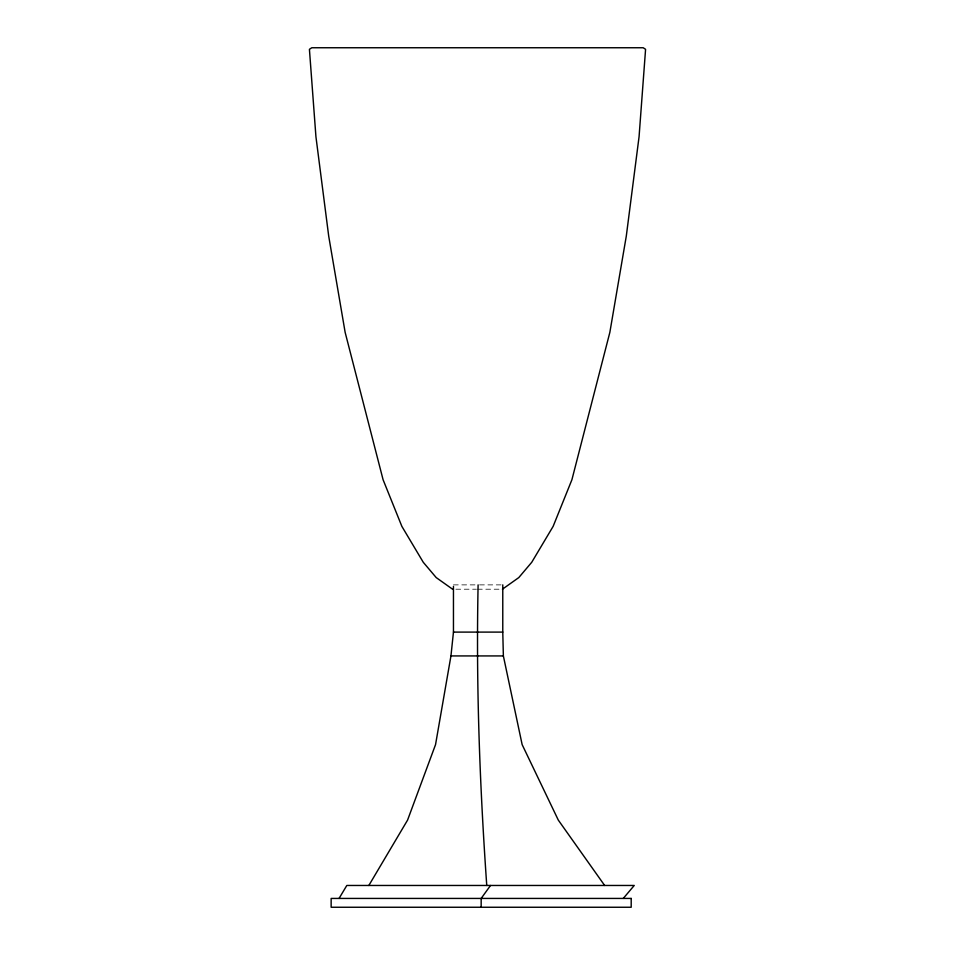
<?xml version="1.0" encoding="UTF-8"?>
<svg xmlns="http://www.w3.org/2000/svg" width="955" height="955" viewBox="0 0 955 955"><rect width="100%" height="100%" fill="white"/><g stroke="black" fill="none" stroke-linecap="round" stroke-linejoin="round"><path stroke-width="0.72" stroke-dasharray="4.78 3.58" d="M453.458 584.878L476.664 584.878M479.565 584.878L502.772 584.878M455.905 589.211L476.414 589.211M477.464 589.211L501.578 589.211"/><path stroke-width="1.43" d="M368.845 885.464L407.57 820.106L435.54 744.625L450.951 655.93L453.458 632.103L453.458 586.346M339.061 898.428L346.808 885.464L634.239 885.464L623.269 898.428M490.524 885.464L481.165 898.428L481.165 907.25M502.414 589.211L518.804 577.572L531.72 562.304L553.124 526.396L571.914 479.72L609.851 332.376L626.289 236.16L639.062 136.768L645.58 49.302L643.192 47.75L311.808 47.75L309.42 49.302L315.938 136.768L328.711 236.16L345.149 332.376L383.086 479.72L401.876 526.396L423.28 562.304L436.196 577.572L452.586 589.211M453.458 632.103L502.772 632.103L503.369 655.93L522.146 744.625L558.305 820.106L604.646 885.464M450.951 655.93L503.369 655.93M486.752 885.464C479.768 785.404 475.984 685.153 478.109 584.878M502.772 584.878L502.772 632.103M631.195 898.428L331.146 898.428L331.146 907.25L631.195 907.25L631.195 898.428"/></g></svg>
